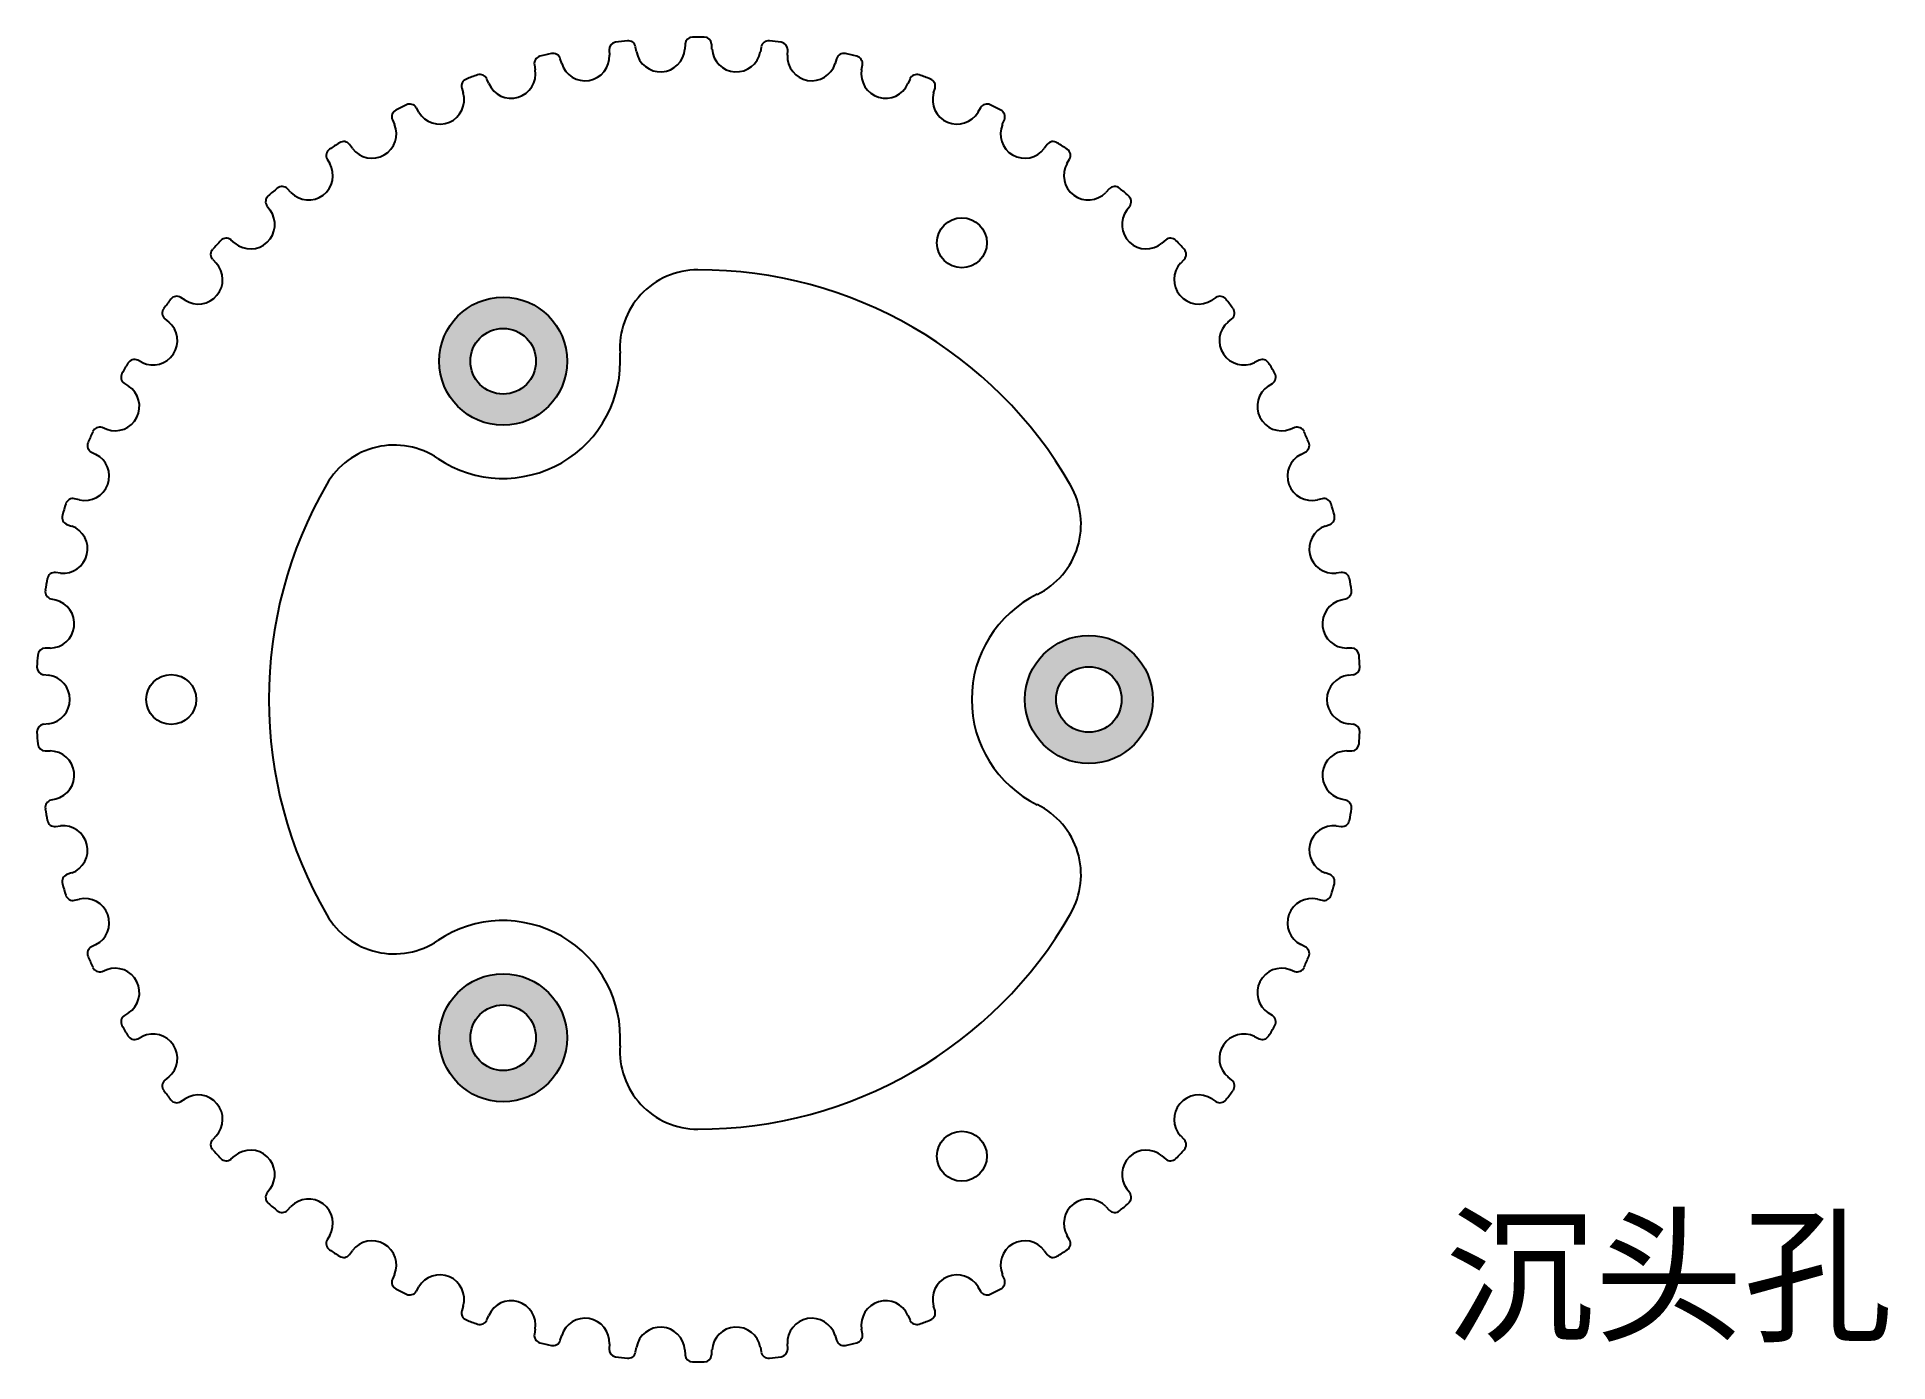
# Model space of a CAD drawing. Header units: millimetres. Extents: x -42 to 76, y -42 to 42.
import ezdxf

# ---------------------------------------------------------------- set-up
doc = ezdxf.new("R2010")
doc.units = ezdxf.units.MM

msp = doc.modelspace()

# ---------------------------------------------------------------- hatches: boundary and pattern name
h = msp.add_hatch(color=3)
h.dxf.hatch_style = 1
h.paths.add_polyline_path([(-8.4, 21.65, 1), (-16.6, 21.65, 1)])
h.paths.add_polyline_path([(-14.6, 21.65, -1), (-10.4, 21.65, -1)], flags=16)
h.paths.add_polyline_path([(-16.6, -21.65, 1), (-8.4, -21.65, 1)])
h.paths.add_polyline_path([(-10.4, -21.65, -1), (-14.6, -21.65, -1)], flags=16)
h.paths.add_polyline_path([(29.1, 0, 1), (20.9, 0, 1)])
h.paths.add_polyline_path([(22.9, 0, -1), (27.1, 0, -1)], flags=16)

# ---------------------------------------------------------------- linework, layer by layer
at = {"color": 7, "linetype": 'Continuous', "lineweight": 25}
for p, q in [((-5.72, 41.56), (-5.7, 41.24)), ((-3.97, 41.45), (-4.02, 41.76)), ((-0.85, 41.95), (-0.87, 41.63)), ((0.87, 41.63), (0.85, 41.95)), ((4.02, 41.76), (3.97, 41.45)), ((5.7, 41.24), (5.72, 41.56)), ((-10.5, 40.62), (-10.45, 40.3)), ((-8.75, 40.71), (-8.84, 41.01)), ((8.84, 41.01), (8.75, 40.71)), ((10.45, 40.3), (10.5, 40.62)), ((-15.15, 39.13), (-15.06, 38.82)), ((-13.42, 39.42), (-13.55, 39.71)), ((13.55, 39.71), (13.42, 39.42)), ((15.06, 38.82), (15.15, 39.13)), ((-19.59, 37.1), (-19.46, 36.81)), ((-17.9, 37.59), (-18.06, 37.87)), ((18.06, 37.87), (17.9, 37.59)), ((19.46, 36.81), (19.59, 37.1)), ((-23.76, 34.58), (-23.6, 34.3)), ((-22.14, 35.26), (-22.34, 35.51)), ((22.34, 35.51), (22.14, 35.26)), ((23.6, 34.3), (23.76, 34.58)), ((-26.09, 32.45), (-26.31, 32.68)), ((26.31, 32.68), (26.09, 32.45)), ((-27.62, 31.58), (-27.43, 31.33)), ((27.43, 31.33), (27.62, 31.58)), ((-29.68, 29.2), (-29.93, 29.41)), ((29.93, 29.41), (29.68, 29.2)), ((-31.1, 28.17), (-30.88, 27.93)), ((30.88, 27.93), (31.1, 28.17)), ((-32.87, 25.56), (-33.14, 25.73)), ((33.14, 25.73), (32.87, 25.56)), ((-34.16, 24.36), (-33.91, 24.16)), ((33.91, 24.16), (34.16, 24.36)), ((-35.61, 21.57), (-35.9, 21.71)), ((35.9, 21.71), (35.61, 21.57)), ((-36.75, 20.23), (-36.49, 20.06)), ((36.49, 20.06), (36.75, 20.23)), ((-37.88, 17.29), (-38.18, 17.4)), ((38.18, 17.4), (37.88, 17.29)), ((-38.85, 15.83), (-38.57, 15.69)), ((38.57, 15.69), (38.85, 15.83)), ((-39.63, 12.78), (-39.94, 12.85)), ((39.94, 12.85), (39.63, 12.78)), ((-40.43, 11.21), (-40.13, 11.1)), ((40.13, 11.1), (40.43, 11.21)), ((-40.84, 8.09), (-41.16, 8.12)), ((41.16, 8.12), (40.84, 8.09)), ((-41.46, 6.44), (-41.15, 6.37)), ((41.15, 6.37), (41.46, 6.44)), ((-41.51, 3.29), (-41.83, 3.29)), ((41.83, 3.29), (41.51, 3.29)), ((-41.93, 1.59), (-41.61, 1.55)), ((41.61, 1.55), (41.93, 1.59)), ((-41.61, -1.55), (-41.93, -1.59)), ((41.93, -1.59), (41.61, -1.55)), ((-41.83, -3.29), (-41.51, -3.29)), ((41.51, -3.29), (41.83, -3.29)), ((-41.15, -6.37), (-41.46, -6.44)), ((41.46, -6.44), (41.15, -6.37)), ((-41.16, -8.12), (-40.84, -8.09)), ((40.84, -8.09), (41.16, -8.12)), ((-40.13, -11.1), (-40.43, -11.21)), ((40.43, -11.21), (40.13, -11.1)), ((-39.94, -12.85), (-39.63, -12.78)), ((39.63, -12.78), (39.94, -12.85)), ((-38.57, -15.69), (-38.85, -15.83)), ((38.85, -15.83), (38.57, -15.69)), ((-38.18, -17.4), (-37.88, -17.29)), ((37.88, -17.29), (38.18, -17.4)), ((-36.49, -20.06), (-36.75, -20.23)), ((36.75, -20.23), (36.49, -20.06)), ((-35.9, -21.71), (-35.61, -21.57)), ((35.61, -21.57), (35.9, -21.71)), ((-33.91, -24.16), (-34.16, -24.36)), ((34.16, -24.36), (33.91, -24.16)), ((-33.14, -25.73), (-32.87, -25.56)), ((32.87, -25.56), (33.14, -25.73)), ((-30.88, -27.93), (-31.1, -28.17)), ((31.1, -28.17), (30.88, -27.93)), ((-29.93, -29.41), (-29.68, -29.2)), ((29.68, -29.2), (29.93, -29.41)), ((-27.43, -31.33), (-27.62, -31.58)), ((27.62, -31.58), (27.43, -31.33)), ((-26.31, -32.68), (-26.09, -32.45)), ((26.09, -32.45), (26.31, -32.68)), ((-23.6, -34.3), (-23.76, -34.58)), ((23.76, -34.58), (23.6, -34.3)), ((-22.34, -35.51), (-22.14, -35.26)), ((22.14, -35.26), (22.34, -35.51)), ((-19.46, -36.81), (-19.59, -37.1)), ((-18.06, -37.87), (-17.9, -37.59)), ((17.9, -37.59), (18.06, -37.87)), ((19.59, -37.1), (19.46, -36.81)), ((-15.06, -38.82), (-15.15, -39.13)), ((15.15, -39.13), (15.06, -38.82)), ((-13.55, -39.71), (-13.42, -39.42)), ((13.42, -39.42), (13.55, -39.71)), ((-10.45, -40.3), (-10.5, -40.62)), ((-8.84, -41.01), (-8.75, -40.71)), ((-5.7, -41.24), (-5.72, -41.56)), ((-4.02, -41.76), (-3.97, -41.45)), ((3.97, -41.45), (4.02, -41.76)), ((5.72, -41.56), (5.7, -41.24)), ((8.75, -40.71), (8.84, -41.01)), ((10.5, -40.62), (10.45, -40.3)), ((-0.87, -41.63), (-0.85, -41.95)), ((0.85, -41.95), (0.87, -41.63))]:
    msp.add_line(p, q, dxfattribs=at)
for centre, radius in [((16.87, 29.23), 1.6), ((-12.5, 21.65), 4.1), ((-12.5, 21.65), 2.1), ((25, 0), 4.1), ((-33.75, 0), 1.6), ((25, 0), 2.1), ((-12.5, -21.65), 4.1), ((-12.5, -21.65), 2.1), ((16.87, -29.23), 1.6)]:
    msp.add_circle(centre, radius, dxfattribs=at)
for centre, radius, start, end in [((-5.24, 41.59), 0.48, 97.1779, 183), ((0, 0), 42.4, 96.1554, 97.1779), ((-4.49, 41.68), 0.48, 10.3333, 96.1554), ((-2.43, 41.73), 1.56, 190.3333, 356.3333), ((-0.37, 41.92), 0.48, 90.5113, 176.3333), ((0, 0), 42.4, 89.4887, 90.5113), ((0.37, 41.92), 0.48, 3.6667, 89.4887), ((2.43, 41.73), 1.56, 183.6667, 349.6667), ((4.49, 41.68), 0.48, 83.8446, 169.6667), ((0, 0), 42.4, 82.8221, 83.8446), ((5.24, 41.59), 0.48, 357, 82.8221), ((-11.99, 40.04), 1.56, 203.6667, 9.6667), ((-10.03, 40.7), 0.48, 103.8446, 189.6667), ((0, 0), 42.4, 102.8221, 103.8446), ((-9.3, 40.87), 0.48, 17, 102.8221), ((-7.26, 41.16), 1.56, 197, 3), ((7.26, 41.16), 1.56, 177, 343), ((9.3, 40.87), 0.48, 77.1779, 163), ((0, 0), 42.4, 76.1554, 77.1779), ((10.03, 40.7), 0.48, 350.3333, 76.1554), ((11.99, 40.04), 1.56, 170.3333, 336.3333), ((-14.69, 39.26), 0.48, 110.5113, 196.3333), ((0, 0), 42.4, 109.4887, 110.5113), ((-13.98, 39.52), 0.48, 23.6667, 109.4887), ((13.98, 39.52), 0.48, 70.5113, 156.3333), ((0, 0), 42.4, 69.4887, 70.5113), ((14.69, 39.26), 0.48, 343.6667, 69.4887), ((0, 0), 42.4, 116.1554, 117.1779), ((-18.48, 37.63), 0.48, 30.3333, 116.1554), ((-16.56, 38.38), 1.56, 210.3333, 16.3333), ((16.56, 38.38), 1.56, 163.6667, 329.6667), ((18.48, 37.63), 0.48, 63.8446, 149.6667), ((0, 0), 42.4, 62.8221, 63.8446), ((-20.9, 36.2), 1.56, 217, 23), ((-19.15, 37.29), 0.48, 117.1779, 203), ((20.9, 36.2), 1.56, 157, 323), ((19.15, 37.29), 0.48, 337, 62.8221), ((0, 0), 42.4, 122.8221, 123.8446), ((-22.72, 35.23), 0.48, 37, 122.8221), ((22.72, 35.23), 0.48, 57.1779, 143), ((0, 0), 42.4, 56.1554, 57.1779), ((-23.35, 34.82), 0.48, 123.8446, 209.6667), ((23.35, 34.82), 0.48, 330.3333, 56.1554), ((-24.96, 33.53), 1.56, 223.6667, 29.6667), ((24.96, 33.53), 1.56, 150.3333, 316.3333), ((-27.23, 31.87), 0.48, 130.5113, 216.3333), ((0, 0), 42.4, 129.4887, 130.5113), ((-26.66, 32.35), 0.48, 43.6667, 129.4887), ((26.66, 32.35), 0.48, 50.5113, 136.3333), ((0, 0), 42.4, 49.4887, 50.5113), ((27.23, 31.87), 0.48, 323.6667, 49.4887), ((-28.68, 30.4), 1.56, 230.3333, 36.3333), ((28.68, 30.4), 1.56, 143.6667, 309.6667), ((-30.75, 28.49), 0.48, 137.1779, 223), ((0, 0), 42.4, 136.1554, 137.1779), ((-30.23, 29.04), 0.48, 50.3333, 136.1554), ((30.23, 29.04), 0.48, 43.8446, 129.6667), ((0, 0), 42.4, 42.8221, 43.8446), ((30.75, 28.49), 0.48, 317, 42.8221), ((-32.02, 26.87), 1.56, 237, 43), ((-0.03, 22.5), 5, 90.0736, 183.8961), ((0, 0), 27.5, 29.9264, 90.0736), ((32.02, 26.87), 1.56, 137, 303), ((-33.85, 24.73), 0.48, 143.8446, 229.6667), ((0, 0), 42.4, 142.8221, 143.8446), ((-33.4, 25.33), 0.48, 57, 142.8221), ((33.4, 25.33), 0.48, 37.1779, 123), ((0, 0), 42.4, 36.1554, 37.1779), ((33.85, 24.73), 0.48, 310.3333, 36.1554), ((-34.92, 22.97), 1.56, 243.6667, 49.6667), ((34.92, 22.97), 1.56, 130.3333, 296.3333), ((0, 0), 42.4, 149.4887, 150.5113), ((-36.11, 21.28), 0.48, 63.6667, 149.4887), ((-12.5, 21.65), 7.5, 236.1039, 3.8961), ((36.11, 21.28), 0.48, 30.5113, 116.3333), ((0, 0), 42.4, 29.4887, 30.5113), ((-36.49, 20.63), 0.48, 150.5113, 236.3333), ((36.49, 20.63), 0.48, 303.6667, 29.4887), ((-37.35, 18.76), 1.56, 250.3333, 56.3333), ((37.35, 18.76), 1.56, 123.6667, 289.6667), ((0, 0), 42.4, 156.1554, 157.1779), ((-38.34, 16.95), 0.48, 70.3333, 156.1554), ((38.34, 16.95), 0.48, 23.8446, 109.6667), ((0, 0), 42.4, 22.8221, 23.8446), ((-39.28, 14.3), 1.56, 257, 63), ((-38.64, 16.26), 0.48, 157.1779, 243), ((-19.47, 11.28), 5, 56.1039, 149.9264), ((39.28, 14.3), 1.56, 117, 283), ((38.64, 16.26), 0.48, 297, 22.8221), ((0, 0), 27.5, 149.9264, 210.0736), ((19.5, 11.22), 5, 296.1039, 29.9264), ((0, 0), 42.4, 162.8221, 163.8446), ((-40.05, 12.38), 0.48, 77, 162.8221), ((40.05, 12.38), 0.48, 17.1779, 103), ((0, 0), 42.4, 16.1554, 17.1779), ((-40.67, 9.64), 1.56, 263.6667, 69.6667), ((-40.26, 11.66), 0.48, 163.8446, 249.6667), ((40.67, 9.64), 1.56, 110.3333, 276.3333), ((40.26, 11.66), 0.48, 290.3333, 16.1554), ((0, 0), 42.4, 169.4887, 170.5113), ((-41.21, 7.65), 0.48, 83.6667, 169.4887), ((41.21, 7.65), 0.48, 10.5113, 96.3333), ((0, 0), 42.4, 9.4887, 10.5113), ((-41.34, 6.91), 0.48, 170.5113, 256.3333), ((-41.52, 4.85), 1.56, 270.3333, 76.3333), ((25, 0), 7.5, 116.1039, 243.8961), ((41.52, 4.85), 1.56, 103.6667, 269.6667), ((41.34, 6.91), 0.48, 283.6667, 9.4887), ((0, 0), 42.4, 176.1554, 177.1779), ((-41.82, 2.81), 0.48, 90.3333, 176.1554), ((41.82, 2.81), 0.48, 3.8446, 89.6667), ((0, 0), 42.4, 2.8221, 3.8446), ((-41.87, 2.06), 0.48, 177.1779, 263), ((-41.8, 0), 1.56, 277, 83), ((41.8, 0), 1.56, 97, 263), ((41.87, 2.06), 0.48, 277, 2.8221), ((-41.87, -2.06), 0.48, 97, 182.8221), ((0, 0), 42.4, 182.8221, 183.8446), ((41.87, -2.06), 0.48, 357.1779, 83), ((0, 0), 42.4, 356.1554, 357.1779), ((-41.82, -2.81), 0.48, 183.8446, 269.6667), ((-41.52, -4.85), 1.56, 283.6667, 89.6667), ((41.52, -4.85), 1.56, 90.3333, 256.3333), ((41.82, -2.81), 0.48, 270.3333, 356.1554), ((-41.34, -6.91), 0.48, 103.6667, 189.4887), ((0, 0), 42.4, 189.4887, 190.5113), ((19.5, -11.22), 5, 330.0736, 63.8961), ((41.34, -6.91), 0.48, 350.5113, 76.3333), ((0, 0), 42.4, 349.4887, 350.5113), ((-41.21, -7.65), 0.48, 190.5113, 276.3333), ((-40.67, -9.64), 1.56, 290.3333, 96.3333), ((40.67, -9.64), 1.56, 83.6667, 249.6667), ((41.21, -7.65), 0.48, 263.6667, 349.4887), ((-40.26, -11.66), 0.48, 110.3333, 196.1554), ((0, 0), 42.4, 196.1554, 197.1779), ((40.26, -11.66), 0.48, 343.8446, 69.6667), ((0, 0), 42.4, 342.8221, 343.8446), ((-40.05, -12.38), 0.48, 197.1779, 283), ((-39.28, -14.3), 1.56, 297, 103), ((39.28, -14.3), 1.56, 77, 243), ((40.05, -12.38), 0.48, 257, 342.8221), ((-19.47, -11.28), 5, 210.0736, 303.8961), ((-12.5, -21.65), 7.5, 356.1039, 123.8961), ((0, 0), 27.5, 269.9264, 330.0736), ((-38.64, -16.26), 0.48, 117, 202.8221), ((0, 0), 42.4, 202.8221, 203.8446), ((0, 0), 42.4, 336.1554, 337.1779), ((38.64, -16.26), 0.48, 337.1779, 63), ((-38.34, -16.95), 0.48, 203.8446, 289.6667), ((-37.35, -18.76), 1.56, 303.6667, 109.6667), ((37.35, -18.76), 1.56, 70.3333, 236.3333), ((38.34, -16.95), 0.48, 250.3333, 336.1554), ((-36.49, -20.63), 0.48, 123.6667, 209.4887), ((0, 0), 42.4, 209.4887, 210.5113), ((0, 0), 42.4, 329.4887, 330.5113), ((36.49, -20.63), 0.48, 330.5113, 56.3333), ((-36.11, -21.28), 0.48, 210.5113, 296.3333), ((-34.92, -22.97), 1.56, 310.3333, 116.3333), ((-0.03, -22.5), 5, 176.1039, 269.9264), ((34.92, -22.97), 1.56, 63.6667, 229.6667), ((36.11, -21.28), 0.48, 243.6667, 329.4887), ((-33.85, -24.73), 0.48, 130.3333, 216.1554), ((33.85, -24.73), 0.48, 323.8446, 49.6667), ((0, 0), 42.4, 216.1554, 217.1779), ((-33.4, -25.33), 0.48, 217.1779, 303), ((-32.02, -26.87), 1.56, 317, 123), ((32.02, -26.87), 1.56, 57, 223), ((33.4, -25.33), 0.48, 237, 322.8221), ((0, 0), 42.4, 322.8221, 323.8446), ((-30.75, -28.49), 0.48, 137, 222.8221), ((30.75, -28.49), 0.48, 317.1779, 43), ((0, 0), 42.4, 222.8221, 223.8446), ((-30.23, -29.04), 0.48, 223.8446, 309.6667), ((-28.68, -30.4), 1.56, 323.6667, 129.6667), ((28.68, -30.4), 1.56, 50.3333, 216.3333), ((30.23, -29.04), 0.48, 230.3333, 316.1554), ((0, 0), 42.4, 316.1554, 317.1779), ((-27.23, -31.87), 0.48, 143.6667, 229.4887), ((-24.96, -33.53), 1.56, 330.3333, 136.3333), ((24.96, -33.53), 1.56, 43.6667, 209.6667), ((27.23, -31.87), 0.48, 310.5113, 36.3333), ((0, 0), 42.4, 229.4887, 230.5113), ((-26.66, -32.35), 0.48, 230.5113, 316.3333), ((26.66, -32.35), 0.48, 223.6667, 309.4887), ((0, 0), 42.4, 309.4887, 310.5113), ((-23.35, -34.82), 0.48, 150.3333, 236.1554), ((0, 0), 42.4, 236.1554, 237.1779), ((-22.72, -35.23), 0.48, 237.1779, 323), ((-20.9, -36.2), 1.56, 337, 143), ((20.9, -36.2), 1.56, 37, 203), ((22.72, -35.23), 0.48, 217, 302.8221), ((0, 0), 42.4, 302.8221, 303.8446), ((23.35, -34.82), 0.48, 303.8446, 29.6667), ((-19.15, -37.29), 0.48, 157, 242.8221), ((0, 0), 42.4, 242.8221, 243.8446), ((-18.48, -37.63), 0.48, 243.8446, 329.6667), ((-16.56, -38.38), 1.56, 343.6667, 149.6667), ((16.56, -38.38), 1.56, 30.3333, 196.3333), ((18.48, -37.63), 0.48, 210.3333, 296.1554), ((0, 0), 42.4, 296.1554, 297.1779), ((19.15, -37.29), 0.48, 297.1779, 23), ((-11.99, -40.04), 1.56, 350.3333, 156.3333), ((11.99, -40.04), 1.56, 23.6667, 189.6667), ((-14.69, -39.26), 0.48, 163.6667, 249.4887), ((0, 0), 42.4, 249.4887, 250.5113), ((-13.98, -39.52), 0.48, 250.5113, 336.3333), ((-7.26, -41.16), 1.56, 357, 163), ((-2.43, -41.73), 1.56, 3.6667, 169.6667), ((2.43, -41.73), 1.56, 10.3333, 176.3333), ((7.26, -41.16), 1.56, 17, 183), ((13.98, -39.52), 0.48, 203.6667, 289.4887), ((0, 0), 42.4, 289.4887, 290.5113), ((14.69, -39.26), 0.48, 290.5113, 16.3333), ((-10.03, -40.7), 0.48, 170.3333, 256.1554), ((0, 0), 42.4, 256.1554, 257.1779), ((-9.3, -40.87), 0.48, 257.1779, 343), ((9.3, -40.87), 0.48, 197, 282.8221), ((0, 0), 42.4, 282.8221, 283.8446), ((10.03, -40.7), 0.48, 283.8446, 9.6667), ((-5.24, -41.59), 0.48, 177, 262.8221), ((0, 0), 42.4, 262.8221, 263.8446), ((-4.49, -41.68), 0.48, 263.8446, 349.6667), ((-0.37, -41.92), 0.48, 183.6667, 269.4887), ((0, 0), 42.4, 269.4887, 270.5113), ((0.37, -41.92), 0.48, 270.5113, 356.3333), ((4.49, -41.68), 0.48, 190.3333, 276.1554), ((0, 0), 42.4, 276.1554, 277.1779), ((5.24, -41.59), 0.48, 277.1779, 3)]:
    msp.add_arc(centre, radius, start, end, dxfattribs=at)

# ---------------------------------------------------------------- texts
at = {"insert": (47.81, -33.38), "char_height": 7, "attachment_point": 1}
msp.add_mtext_dynamic_manual_height_columns('{\\fSimSun|b0|i0|c134|p2;\\C3;沉头孔}', width=54.8206, gutter_width=17.5, heights=[0], dxfattribs=at)

doc.saveas('drawing.dxf')
